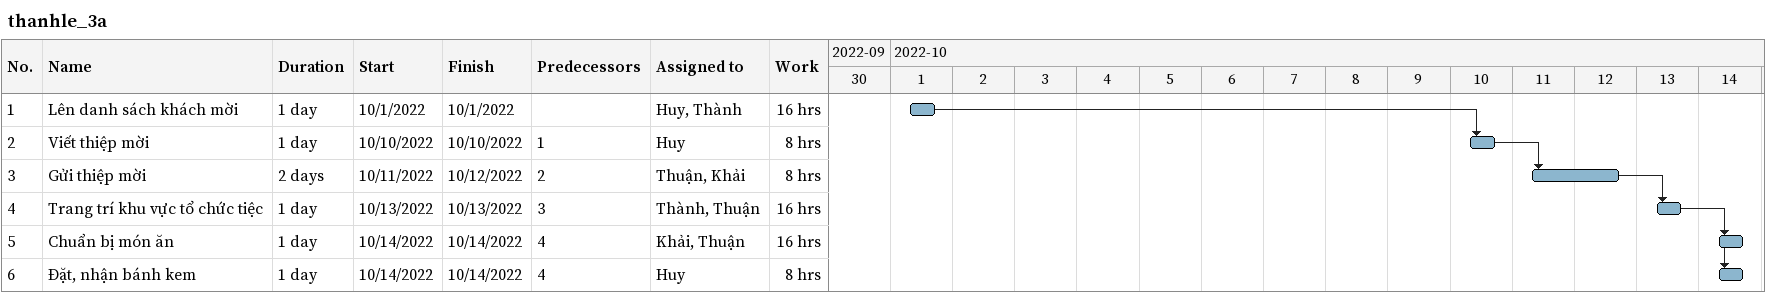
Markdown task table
thanhle_3a

| ID | Task | Duration | Start | Finish | Predecessors | Resources | Work (h) |
|---|---|---|---|---|---|---|---|
| 1 | Lên danh sách khách mời | 1d | 2022-10-01 | 2022-10-01 |  | Huy, Thành | 16 |
| 2 | Viết thiệp mời | 1d | 2022-10-10 | 2022-10-10 | 1 | Huy | 8 |
| 3 | Gửi thiệp mời | 2d | 2022-10-11 | 2022-10-12 | 2 | Thuận, Khải | 8 |
| 4 | Trang trí khu vực tổ chức tiệc | 1d | 2022-10-13 | 2022-10-13 | 3 | Thành, Thuận | 16 |
| 5 | Chuẩn bị món ăn | 1d | 2022-10-14 | 2022-10-14 | 4 | Khải, Thuận | 16 |
| 6 | Đặt, nhận bánh kem | 1d | 2022-10-14 | 2022-10-14 | 4 | Huy | 8 |
